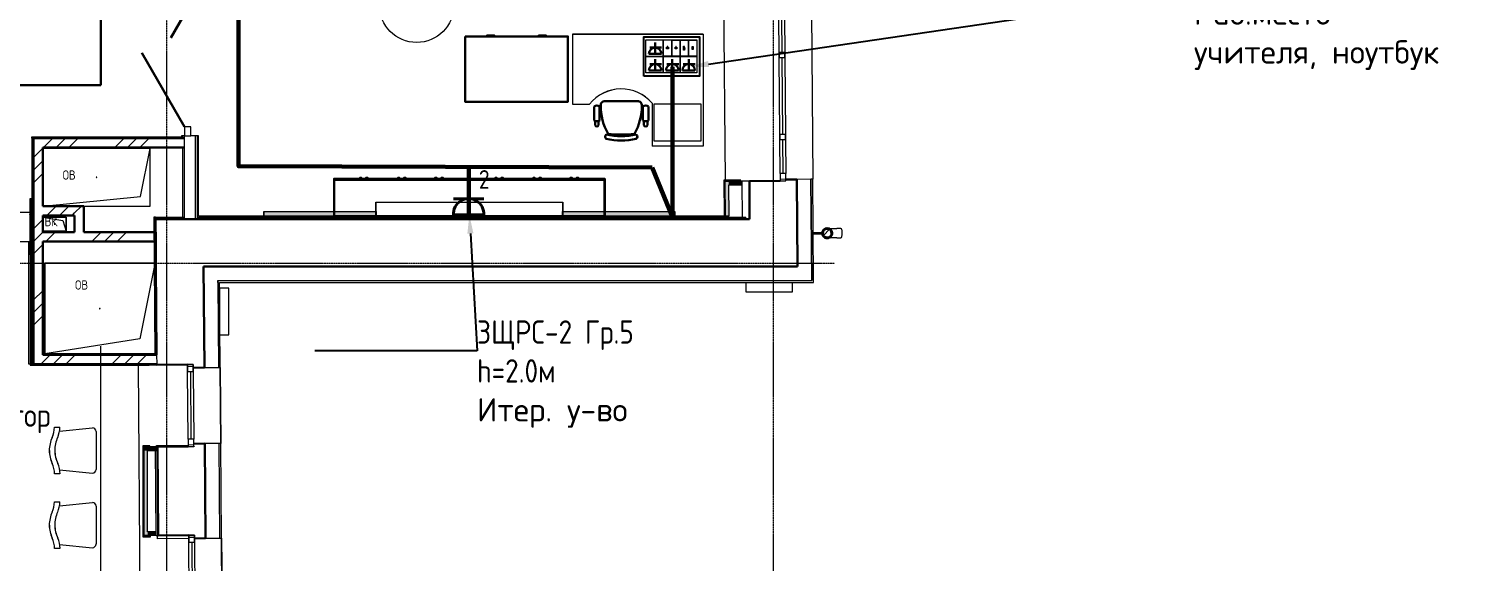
# Model space of a CAD drawing. Header units: millimetres. Extents: x -32 to 417638015, y -35 to 175284279.
# Drawn here: x 1084208 to 1099548, y 56856 to 62578 of the extents above; entities that cross this region are included whole.
import ezdxf
from ezdxf import colors
from ezdxf.entities.mleader import LeaderData, LeaderLine
from ezdxf.math import Vec2, Vec3

# ---------------------------------------------------------------- set-up
doc = ezdxf.new("R2010")
doc.units = ezdxf.units.MM
doc.linetypes.add('ADSK_Линия сетки', pattern=[25, 20, -2.5, 0, -2.5])
for name, color, linetype, lineweight in [('_ Окна', 7, 'Continuous', 9), ('_ЭМ_В полу', 26, 'Кабель в трубе', 60), ('_ЭМ_гофра', 5, 'Continuous', 60), ('_ЭМ_ТХобщее_слой', 7, 'Continuous', 30), ('Аннотация', 7, 'Continuous', 18), ('Двери', 7, 'Continuous', 9), ('Обобщенные модели', 7, 'Continuous', 18), ('Окна', 7, 'Continuous', 9), ('Оси', 253, 'Continuous', 9), ('Перекрытие', 7, 'Continuous', 18), ('Сантехника', 7, 'Continuous', 18), ('Стены внутренние', 7, 'Continuous', 18), ('Стены наружные', 7, 'Continuous', 18), ('Стены несущие', 7, 'Continuous', 30), ('Стены отделка', 7, 'Continuous', 30), ('Стены перегородки', 7, 'Continuous', 30), ('Стены штриховка', 7, 'Continuous', 9), ('ТХ', 5, 'Continuous', 0), ('ШТРИХОВКА', 252, 'Continuous', 15), ('Электро', 250, 'Continuous', 25), ('ЭМ', 5, 'Continuous', 40), ('ЭМ_Лоток 1_2', 162, 'Continuous', 30), ('ЭОМ_Кабель Быт. розеток', 5, 'Continuous', 30), ('ЭОМ_Кабель для СУП', 150, 'Continuous', 9)]:
    doc.layers.add(name, color=color, linetype=linetype, lineweight=lineweight)
for name, color, linetype in [('_ЭМ_Надписи', 7, 'Continuous'), ('PDF _СС_розетки', 7, 'Continuous'), ('ВНУТРЯНКА', 1, 'Continuous'), ('ЭОМ_Лотки рабочие', 5, 'Continuous')]:
    doc.layers.add(name, color=color, linetype=linetype)
doc.layers.add('PDF _ЭОМ _розетки', color=7, linetype='Continuous', true_color=0xeb0000)
doc.layers.add('Линии', color=7, linetype='Continuous', lineweight=9, true_color=0x00a600)
doc.styles.add('ELine', font='txt.shx')
doc.styles.add('GOST Common_4', font='GOST_Common.ttf', dxfattribs={"width": 0.9, "height": 200})
doc.styles.add('ЭОМ', font='isocpeur.ttf', dxfattribs={"width": 0.85, "height": 250})
doc.linetypes.add('Cable in the tray', pattern='A,5,[130,ltypeshp.shx,S=1,R=0,X=0,Y=0],1.5,[130,ltypeshp.shx,S=1.5,R=90,X=0,Y=-1],1,[130,ltypeshp.shx,S=1,R=0,X=0.5,Y=0],5', length=12.5)
doc.linetypes.add('TRAY', pattern='A,12.119257,["_",ELine,S=4.5,R=90,X=0,Y=-1.555839],0.750382,["_",ELine,S=4.5,R=0,X=0,Y=-0.805849],1.314849,["_",ELine,S=4.5,R=0,X=0,Y=-0.805849],2.250029,["_",ELine,S=4.5,R=90,X=0,Y=-1.555839],13.565483', length=30)
doc.linetypes.add('Кабель в трубе', pattern='A,8,[133,ltypeshp.shx,S=1,R=0,X=10,Y=1.3],-3,[130,ltypeshp.shx,S=1.5,R=-45,X=-1.5,Y=0],8', length=19)
pattern_1 = [(45, (507.34, 158.9), (-381.661, 381.661), []), (45, (642.3, 158.9), (0, 763.322), []), (45, (372.4, 158.9), (0, 763.322), [])]

# ---------------------------------------------------------------- blocks, each defined once
blk = doc.blocks.new('ТХ 3 этаж')
at = {"lineweight": 0}
h = blk.add_hatch(color=8, dxfattribs=at)
h.dxf.hatch_style = 1
h.paths.add_polyline_path([(57409, 8842), (57409, 8892), (58609, 8892), (58609, 8842)])
h = blk.add_hatch(color=8, dxfattribs=at)
h.dxf.hatch_style = 1
h.paths.add_polyline_path([(60609, 8842), (60609, 8892), (61809, 8892), (61809, 8842)])
at = {"color": 8, "linetype": 'Continuous', "lineweight": 5}
for p, q in [((60716, 10792), (62116, 10792)), ((60716, 10792), (60716, 10042)), ((62116, 10792), (60716, 10792)), ((60716, 10792), (60716, 10042)), ((62116, 10792), (62116, 9592)), ((60716, 10042), (60897, 10042)), ((61568, 10053), (61568, 9592)), ((62116, 9592), (61568, 9592))]:
    blk.add_line(p, q, dxfattribs=at)
at = {"color": 8, "linetype": 'Continuous'}
for p, q in [((60946, 9866), (60946, 10017)), ((61006, 9866), (61006, 10017)), ((61413, 10073), (61062, 10073)), ((61469, 9866), (61469, 10017)), ((61529, 9866), (61529, 10017)), ((60958, 9815), (60958, 9860)), ((60995, 9815), (60995, 9860)), ((61480, 9815), (61480, 9860)), ((61517, 9815), (61517, 9860)), ((59609, 9230), (58159, 9230)), ((61059, 9230), (59609, 9230))]:
    blk.add_line(p, q, dxfattribs=at)
for points in [[(59566, 10767), (60666, 10767), (60666, 10067), (59566, 10067)], [(59609, 8842), (59609, 9242), (58159, 9242), (58159, 8842)], [(58436, 9242), (58454, 9242), (58454, 9252), (58436, 9252)], [(58504, 9242), (58521, 9242), (58521, 9252), (58504, 9252)], [(58843, 9242), (58861, 9242), (58861, 9252), (58843, 9252)], [(58911, 9242), (58928, 9242), (58928, 9252), (58911, 9252)], [(59240, 9242), (59258, 9242), (59258, 9252), (59240, 9252)], [(59308, 9242), (59325, 9242), (59325, 9252), (59308, 9252)], [(61059, 8842), (61059, 9242), (59609, 9242), (59609, 8842)], [(59886, 9242), (59904, 9242), (59904, 9252), (59886, 9252)], [(59954, 9242), (59971, 9242), (59971, 9252), (59954, 9252)], [(60293, 9242), (60311, 9242), (60311, 9252), (60293, 9252)], [(60361, 9242), (60378, 9242), (60378, 9252), (60361, 9252)], [(60690, 9242), (60708, 9242), (60708, 9252), (60690, 9252)], [(60758, 9242), (60775, 9242), (60775, 9252), (60758, 9252)]]:
    blk.add_lwpolyline(points, close=True, dxfattribs=at)
for points in [[(59879, 10767), (59879, 10776), (59797, 10776), (59797, 10767)], [(60352, 10767), (60352, 10776), (60434, 10776), (60434, 10767)]]:
    blk.add_lwpolyline(points, dxfattribs=at)
at = {"color": 8, "linetype": 'Continuous', "lineweight": 5}
for points in [[(62089, 9643), (61589, 9643), (61589, 10043), (62089, 10043)], [(58609, 8992), (60609, 8992), (60609, 8842), (58609, 8842)]]:
    blk.add_lwpolyline(points, close=True, dxfattribs=at)
at = {"color": 8, "lineweight": 0}
for points in [[(57409, 8842), (57409, 8892), (58609, 8892), (58609, 8842), (57409, 8842)], [(60609, 8842), (60609, 8892), (61809, 8892), (61809, 8842), (60609, 8842)]]:
    blk.add_lwpolyline(points, dxfattribs=at)
at = {"color": 8, "linetype": 'Continuous', "lineweight": 5}
blk.add_arc((61237, 9767), 437, 40.7633, 141.1101, dxfattribs=at)
at = {"color": 8, "linetype": 'Continuous'}
for centre, radius, start, end in [((60976, 9967), 58.4, 58.951, 121.0488), ((61062, 10028), 45.4, 89.2519, 182.1866), ((61641, 10025), 624, 179.878, 209.1059), ((60834, 10025), 624, 330.9068, 0.1215), ((61413, 10028), 45.4, 357.8135, 90.7479), ((61499, 9967), 58.4, 58.951, 121.0488), ((60976, 9916), 58.4, 238.951, 301.0488), ((61499, 9916), 58.4, 238.951, 301.0488), ((60976, 9823), 20.2, 204.8955, 335.3354), ((61092, 9692), 28.1, 124.2901, 235.7096), ((61237, 10446), 748, 257.602, 282.3978), ((61237, 10399), 748, 257.602, 282.3978), ((61237, 11477), 1762, 265.3938, 274.6546), ((61381, 9692), 28.1, 304.2915, 55.7083), ((61499, 9823), 20.2, 204.8955, 335.3354)]:
    blk.add_arc(centre, radius, start, end, dxfattribs=at)
at = {"layer": 'ТХ', "color": 8}
for p, q in [((55660, 413), (55660, 7448)), ((55166, 6578), (55223, 6578)), ((55219, 6536), (55571, 6571)), ((55610, 6532), (55610, 6126)), ((55224, 6079), (55166, 6079)), ((55219, 6122), (55571, 6086)), ((55166, 5778), (55223, 5778)), ((55219, 5736), (55571, 5771)), ((55610, 5732), (55610, 5326)), ((55224, 5279), (55166, 5279)), ((55219, 5322), (55571, 5286))]:
    blk.add_line(p, q, dxfattribs=at)
for centre, radius, start, end in [((55431, 6329), 322, 154.3613, 179.9543), ((54862, 6587), 303, 336.7531, 358.2859), ((55489, 6329), 322, 154.3613, 179.9543), ((54908, 6590), 316, 337.3039, 357.9603), ((55571, 6532), 39.6, 0, 90), ((55432, 6329), 323, 180.0451, 205.5919), ((55507, 6335), 340, 180.9893, 205.2718), ((54866, 6066), 301, 2.3795, 24.1384), ((54909, 6068), 316, 2.0397, 22.6961), ((55571, 6126), 39.6, 270, 0), ((54862, 5787), 303, 336.7531, 358.2859), ((54908, 5790), 316, 337.3039, 357.9603), ((55571, 5732), 39.6, 0, 90), ((55431, 5529), 322, 154.3613, 179.9543), ((55432, 5529), 323, 180.0451, 205.5919), ((55489, 5529), 322, 154.3613, 179.9543), ((55507, 5535), 340, 180.9893, 205.2718), ((54866, 5266), 301, 2.3795, 24.1384), ((54909, 5268), 316, 2.0397, 22.6961), ((55571, 5326), 39.6, 270, 0)]:
    blk.add_arc(centre, radius, start, end, dxfattribs=at)
blk = doc.blocks.new('План 3 этажа')
at = {"layer": 'Обобщенные модели', "lineweight": 9}
h = blk.add_hatch(dxfattribs=at)
h.set_pattern_fill('FP_9', color=8, angle=-89.5366181, style=0, pattern_type=2)
h.set_pattern_definition([(45.00038, (507.34, 158.9), (-106.06672, 106.0653), [])])
h.paths.add_polyline_path([(56422.405, 8727.549), (56444.656, 8727.729), (56464.626, 8737.545), (56478.358, 8755.054), (56483.134, 8776.788), (56478.008, 8798.441), (56463.993, 8815.726), (56443.867, 8825.218), (56421.616, 8825.038), (56401.646, 8815.222), (56387.45, 8795.604), (56383.73, 8773.479), (56388.265, 8754.326), (56402.279, 8737.041), (56422.023, 8727.729)])
at = {"layer": 'Стены внутренние', "lineweight": 9}
h = blk.add_hatch(dxfattribs=at)
h.set_pattern_fill('FP_1', color=8, style=0, pattern_type=2)
h.set_pattern_definition(pattern_1)
h.paths.add_polyline_path([(48671.935, 9693.331), (49546.439, 9693.331), (49546.439, 9793.331), (47929.843, 9793.331), (47929.843, 9693.331), (48590.489, 9693.331)])
h = blk.add_hatch(dxfattribs=at)
h.set_pattern_fill('FP_1', color=8, style=0, pattern_type=2)
h.set_pattern_definition(pattern_1)
h.paths.add_polyline_path([(48029.843, 7473.402), (48029.843, 9693.331), (47929.843, 9693.331), (47929.843, 7473.402)])
at = {"layer": 'Стены внутренние'}
for points in [[(55341.59, 8963.169), (55381.588, 8963.492), (55378.597, 9333.407), (55338.6, 9332.888), (55338.606, 9332.071)], [(55378.92, 9293.407), (55518.925, 9293.407), (55518.607, 9333.407), (55378.601, 9332.888)], [(49151.379, 6445.059), (49236.527, 6445.059), (49236.229, 6484.412), (49236.229, 6485.059), (49111.379, 6485.059), (49111.379, 6445.059), (49117.862, 6445.059)], [(49111.379, 5534.943), (49151.379, 5534.943), (49151.379, 6445.059), (49111.379, 6445.059), (49111.379, 5679.906)], [(49185.453, 5534.943), (49244.656, 5534.943), (49244.656, 5536.449), (49243.422, 5536.591), (49243.131, 5574.943), (49151.379, 5574.943), (49151.379, 5534.943)]]:
    blk.add_hatch(color=8, dxfattribs=at).paths.add_polyline_path(points)
at = {"layer": 'Стены внутренние', "lineweight": 9}
h = blk.add_hatch(dxfattribs=at)
h.set_pattern_fill('FP_1', color=8, style=0, pattern_type=2)
h.set_pattern_definition(pattern_1)
h.paths.add_polyline_path([(48045.782, 8965.959), (48369.843, 8965.959), (48369.843, 9065.959), (48029.843, 9065.959), (48029.843, 8965.959)])
h = blk.add_hatch(dxfattribs=at)
h.set_pattern_fill('FP_1', color=8, style=0, pattern_type=2)
h.set_pattern_definition(pattern_1)
h.paths.add_polyline_path([(48369.843, 8785.959), (48469.843, 8785.959), (48469.843, 9065.959), (48369.843, 9065.959), (48369.843, 8798.964)])
h = blk.add_hatch(dxfattribs=at)
h.set_pattern_fill('FP_1', color=8, style=0, pattern_type=2)
h.set_pattern_definition(pattern_1)
h.paths.add_polyline_path([(48029.843, 8685.959), (49238.762, 8685.959), (49237.681, 8785.959), (48029.843, 8785.959)])
h = blk.add_hatch(dxfattribs=at)
h.set_pattern_fill('FP_5', color=8, style=0, pattern_type=2)
h.set_pattern_definition([(0, (507.34, 158.9), (406.4, 101.6), [33.528, -271.272, 33.528, -271.272, -1625.6]), (0, (507.34, 158.9), (406.4, 101.6), [-609.6, 33.528, -576.072, 33.528, -271.272, -711.2]), (0, (507.34, 158.9), (406.4, 101.6), [-1524, 33.528, -169.672, 33.528, -474.472]), (120, (659.74, 209.7), (-291.18818, 301.15272), [33.528, -271.272, 33.528, -271.272, -1625.6]), (120, (659.74, 209.7), (-291.18818, 301.15272), [-609.6, 33.528, -576.072, 33.528, -271.272, -711.2]), (120, (659.74, 209.7), (-291.18818, 301.15272), [-1524, 33.528, -169.672, 33.528, -474.472]), (240, (710.54, 412.9), (-115.21182, -402.75272), [33.528, -271.272, 33.528, -271.272, -1625.6]), (240, (710.54, 412.9), (-115.21182, -402.75272), [-609.6, 33.528, -576.072, 33.528, -271.272, -711.2]), (240, (710.54, 412.9), (-115.21182, -402.75272), [-1524, 33.528, -169.672, 33.528, -474.472])])
h.paths.add_polyline_path([(47896.843, 7361.402), (47911.843, 7361.402), (47911.843, 8543.3), (47896.843, 8543.3), (47896.843, 7365.915)])
h = blk.add_hatch(dxfattribs=at)
h.set_pattern_fill('FP_1', color=8, style=0, pattern_type=2)
h.set_pattern_definition(pattern_1)
h.paths.add_polyline_path([(49229.482, 7373.402), (49249.482, 7373.402), (49247.713, 7473.402), (47929.843, 7473.402), (47929.843, 7373.402), (49049.54, 7373.402)])
at = {"layer": '_ Окна', "color": 8}
for p, q in [((55944.512, 11077.228), (55947.424, 10717.24)), ((55947.909, 10657.242), (55954.541, 9837.269)), ((55955.026, 9777.271), (55957.937, 9417.283)), ((55928.423, 9357.042), (55988.422, 9357.527)), ((49579.677, 7349.044), (49639.675, 7349.499)), ((49610.131, 7289.273), (49615.595, 6569.294)), ((49586.052, 6509.068), (49646.05, 6509.523)), ((49593.565, 5519.096), (49653.563, 5519.552)), ((49624.02, 5459.326), (49629.484, 4739.346))]:
    blk.add_line(p, q, dxfattribs=at)
at = {"layer": '_ Окна', "color": 8, "lineweight": 18}
for p, q in [((55917.425, 10716.997), (55977.423, 10717.483)), ((55917.91, 10656.999), (55917.425, 10716.997)), ((55977.908, 10657.485), (55917.91, 10656.999)), ((55977.423, 10717.483), (55977.908, 10657.485)), ((55924.541, 9837.026), (55984.54, 9837.511)), ((55925.027, 9777.028), (55924.541, 9837.026)), ((55984.54, 9837.511), (55985.025, 9777.513)), ((55985.025, 9777.513), (55925.027, 9777.028)), ((55987.936, 9417.525), (55927.938, 9417.04)), ((55927.938, 9417.04), (55928.585, 9337.043)), ((55988.583, 9337.528), (55987.936, 9417.525)), ((55928.585, 9337.043), (55988.583, 9337.528)), ((49579.525, 7369.043), (49639.523, 7369.498)), ((49580.132, 7289.045), (49579.525, 7369.043)), ((49639.523, 7369.498), (49640.13, 7289.501)), ((49640.13, 7289.501), (49580.132, 7289.045)), ((49645.595, 6569.521), (49585.596, 6569.066)), ((49585.596, 6569.066), (49586.203, 6489.068)), ((49586.203, 6489.068), (49646.202, 6489.524)), ((49646.202, 6489.524), (49645.595, 6569.521)), ((49593.413, 5539.096), (49653.412, 5539.551)), ((49594.021, 5459.098), (49593.413, 5539.096)), ((49653.412, 5539.551), (49654.019, 5459.553)), ((49654.019, 5459.553), (49594.021, 5459.098))]:
    blk.add_line(p, q, dxfattribs=at)
at = {"layer": 'Двери', "color": 8, "lineweight": 30}
for p, q in [((49546.439, 11125.838), (49398.939, 10870.361)), ((49546.439, 9915.838), (49088.939, 10708.252))]:
    blk.add_line(p, q, dxfattribs=at)
at = {"layer": 'Двери', "color": 8}
for p, q in [((49616.439, 9915.838), (49546.439, 9915.838)), ((49546.439, 9915.838), (49546.439, 9820.838)), ((49546.439, 9820.838), (49616.439, 9820.838)), ((49616.439, 9820.838), (49616.439, 9915.838))]:
    blk.add_line(p, q, dxfattribs=at)
at = {"layer": 'Линии', "color": 8}
blk.add_circle((52033.981, 11221.14), 400, dxfattribs=at)
at = {"layer": 'Обобщенные модели', "color": 8}
for p, q in [((49179.843, 9685.959), (48029.843, 9685.959)), ((49179.843, 9685.959), (48029.843, 9685.959)), ((49076.509, 9169.292), (49179.843, 9685.959)), ((49179.843, 9065.959), (49179.843, 9685.959)), ((49179.843, 9065.959), (49179.843, 9685.959)), ((48029.843, 9065.959), (49076.509, 9169.292)), ((48469.843, 9065.959), (49179.843, 9065.959)), ((48469.843, 9065.959), (49179.843, 9065.959)), ((48029.843, 8948.331), (48279.843, 8948.331)), ((48029.843, 8948.331), (48242.343, 8910.831)), ((48279.843, 8948.331), (48029.843, 8948.331)), ((48242.343, 8910.831), (48279.843, 8798.331)), ((48279.843, 8948.331), (48279.843, 8798.331)), ((48279.843, 8798.331), (48279.843, 8948.331)), ((48279.843, 8798.331), (48029.843, 8798.331)), ((48029.843, 8798.331), (48279.843, 8798.331)), ((56382.238, 8780.972), (56283.1, 8780.17)), ((56283.181, 8770.171), (56382.319, 8770.972)), ((56578.878, 8827.564), (56536.376, 8827.22)), ((56537.184, 8727.224), (56579.687, 8727.567)), ((48049.791, 7483.902), (48049.791, 8453.902)), ((48049.791, 8453.902), (49221.281, 8453.902)), ((49221.281, 8453.902), (48049.791, 8453.902)), ((48049.791, 8453.902), (48049.791, 7483.902)), ((49221.592, 8412.906), (49068.125, 7645.568)), ((49068.125, 7645.568), (48049.791, 7483.902)), ((49228.787, 7483.902), (48049.791, 7483.902)), ((48049.791, 7483.902), (49228.787, 7483.902))]:
    blk.add_line(p, q, dxfattribs=at)
at = {"layer": 'Обобщенные модели', "color": 8, "flags": 128}
for points in [[(56445.748, 8826.487), (56447.018, 8826.498), (56449.682, 8826.519), (56452.558, 8826.542), (56455.643, 8826.567), (56458.93, 8826.594), (56462.416, 8826.622), (56466.095, 8826.652), (56469.96, 8826.683), (56474.005, 8826.716), (56478.224, 8826.75), (56482.611, 8826.785), (56487.157, 8826.822), (56491.857, 8826.86), (56496.702, 8826.899), (56501.684, 8826.94), (56506.796, 8826.981), (56512.03, 8827.023), (56517.377, 8827.067), (56522.828, 8827.111), (56528.375, 8827.156), (56534.009, 8827.201), (56536.376, 8827.22)], [(56537.184, 8727.224), (56531.517, 8727.178), (56525.933, 8727.133), (56520.44, 8727.088), (56515.049, 8727.044), (56509.767, 8727.002), (56504.604, 8726.96), (56499.566, 8726.919), (56494.663, 8726.88), (56489.902, 8726.841), (56485.291, 8726.804), (56480.837, 8726.768), (56476.548, 8726.733), (56472.429, 8726.7), (56468.489, 8726.668), (56464.732, 8726.638), (56461.165, 8726.609), (56457.794, 8726.581), (56454.625, 8726.556), (56451.661, 8726.532), (56448.909, 8726.51), (56446.557, 8726.491)]]:
    blk.add_lwpolyline(points, dxfattribs=at)
at = {"layer": 'Обобщенные модели', "color": 8}
for centre, radius, start, end in [((48604.843, 9375.959), 2.5, 90, 270), ((48604.843, 9375.959), 2.5, 90, 195), ((48604.843, 9375.959), 2.5, 270, 90), ((48604.843, 9375.959), 2.5, 330, 90), ((48604.843, 9375.959), 2.5, 285, 300), ((48154.843, 8873.331), 2.5, 90, 270), ((48154.843, 8873.331), 2.5, 105, 180), ((48154.843, 8873.331), 2.5, 210, 270), ((48154.843, 8873.331), 2.5, 270, 90), ((48154.843, 8873.331), 2.5, 330, 75), ((56433.136, 8776.384), 52, 0.4633819, 180.4633819), ((56433.136, 8776.384), 52, 180.4633819, 0.4633819), ((48639.791, 7968.902), 2.5, 0, 180), ((48639.791, 7968.902), 2.5, 120, 180), ((48639.791, 7968.902), 2.5, 180, 0), ((48639.791, 7968.902), 2.5, 240, 345), ((48639.791, 7968.902), 2.5, 15, 90)]:
    blk.add_arc(centre, radius, start, end, dxfattribs=at)
at = {"layer": 'Обобщенные модели', "color": 8, "lineweight": 40}
for start, end in [(0.4633819, 180.4633819), (180.4633819, 0.4633819)]:
    blk.add_arc((56433.136, 8776.384), 50, start, end, dxfattribs=at)
at = {"layer": 'Обобщенные модели', "color": 8}
for start_param, end_param in [(4.71238898, 6.283185307), (3.141592654, 4.71238898)]:
    blk.add_ellipse((56579.283, 8777.566), major_axis=(-0.404, 49.998), ratio=0.309016994, start_param=start_param, end_param=end_param, dxfattribs=at)
at = {"layer": 'Окна', "color": 8}
for p, q in [((55917.425, 10716.997), (55914.513, 11076.986)), ((55974.511, 11077.471), (55977.423, 10717.483)), ((55917.425, 10716.997), (55917.91, 10656.999)), ((55924.541, 9837.026), (55917.91, 10656.999)), ((55977.908, 10657.485), (55977.423, 10717.483)), ((55977.908, 10657.485), (55984.54, 9837.511)), ((55924.541, 9837.026), (55925.027, 9777.028)), ((55985.025, 9777.513), (55984.54, 9837.511)), ((55927.938, 9417.04), (55925.027, 9777.028)), ((55985.025, 9777.513), (55987.936, 9417.525)), ((55927.938, 9417.04), (55928.585, 9337.043)), ((55988.583, 9337.528), (55987.936, 9417.525)), ((55928.585, 9337.043), (55988.583, 9337.528)), ((49639.523, 7369.498), (49579.525, 7369.043)), ((49579.525, 7369.043), (49580.132, 7289.045)), ((49640.13, 7289.501), (49639.523, 7369.498)), ((49585.596, 6569.066), (49580.132, 7289.045)), ((49640.13, 7289.501), (49645.595, 6569.521)), ((49585.596, 6569.066), (49586.203, 6489.068)), ((49586.203, 6489.068), (49646.202, 6489.524)), ((49646.202, 6489.524), (49645.595, 6569.521)), ((49653.412, 5539.551), (49593.413, 5539.096)), ((49593.413, 5539.096), (49594.021, 5459.098)), ((49654.019, 5459.553), (49653.412, 5539.551)), ((49599.485, 4739.119), (49594.021, 5459.098)), ((49654.019, 5459.553), (49659.483, 4739.574))]:
    blk.add_line(p, q, dxfattribs=at)
at = {"layer": 'Оси', "color": 8, "linetype": 'ADSK_Линия сетки'}
for p, q in [((49356.908, -3523.688), (49356.908, 43515.246)), ((55856.908, -3523.688), (55856.908, 43515.246)), ((-10051.774, 8453.902), (56512.196, 8453.902))]:
    blk.add_line(p, q, dxfattribs=at)
at = {"layer": 'Перекрытие', "color": 8}
for p, q in [((55308.849, 13011.369), (55338.498, 9345.407)), ((55506.594, 9334.247), (55928.579, 9337.66)), ((55357.384, 8948.331), (55357.384, 8963.297)), ((47879.843, 7373.402), (47879.843, 8688.317)), ((47894.843, 7373.402), (47879.843, 7373.402)), ((49049.568, 7361.402), (49101.427, 528.46)), ((49246.114, 6498.95), (49586.109, 6501.53)), ((49246.297, 6484.489), (49246.114, 6498.95)), ((49258.683, 5501.251), (49258.238, 5536.552)), ((49593.681, 5503.794), (49258.683, 5501.251))]:
    blk.add_line(p, q, dxfattribs=at)
at = {"layer": 'Сантехника', "color": 8}
for p, q in [((47886.843, 8998.3), (47618.843, 8998.3)), ((47889.843, 8977.806), (47889.843, 8979.665)), ((47618.843, 8688.3), (47886.843, 8688.3)), ((47889.208, 8706.3), (47887.349, 8706.3))]:
    blk.add_line(p, q, dxfattribs=at)
at = {"layer": 'Сантехника', "color": 8, "flags": 128}
for points in [[(47891.237, 8997.835), (47890.412, 8997.994), (47889.582, 8998.12), (47888.747, 8998.213), (47887.909, 8998.272), (47887.069, 8998.298), (47886.843, 8998.3)], [(47886.843, 8688.3), (47887.682, 8688.316), (47888.521, 8688.367), (47889.357, 8688.451), (47890.188, 8688.568), (47891.015, 8688.718)]]:
    blk.add_lwpolyline(points, dxfattribs=at)
at = {"layer": 'Сантехника', "color": 8}
for centre, start, end in [((47886.843, 8977.3), 78.5714286, 90), ((47886.843, 8709.3), 270, 277.6171567)]:
    blk.add_arc(centre, 21, start, end, dxfattribs=at)
at = {"layer": 'Стены наружные', "color": 8}
for p, q in [((56263.976, 11144.814), (56278.452, 9354.873)), ((55506.599, 9333.63), (55518.599, 9333.727)), ((49929.78, 7336.7), (49935.966, 6521.724)), ((49929.788, 7335.7), (49930.787, 7335.708)), ((49935.965, 6521.724), (49929.788, 7335.7)), ((49930.787, 7335.708), (49936.973, 6520.731)), ((49936.973, 6520.731), (49935.973, 6520.724)), ((49943.669, 5506.753), (49949.854, 4691.776)), ((49943.676, 5505.753), (49944.676, 5505.761)), ((49949.854, 4691.776), (49943.676, 5505.753)), ((49944.676, 5505.761), (49950.861, 4690.784))]:
    blk.add_line(p, q, dxfattribs=at)
at = {"layer": 'Стены несущие', "color": 8}
for p, q in [((47929.843, 9793.331), (47929.843, 7373.402)), ((49546.439, 9793.331), (47929.843, 9793.331)), ((48029.843, 9065.959), (48029.843, 9693.331)), ((48029.843, 9693.331), (49546.439, 9693.331)), ((55928.585, 9337.043), (55598.596, 9334.374)), ((55598.596, 9334.374), (55601.88, 8928.331)), ((56108.458, 9353.498), (55988.462, 9352.527)), ((56108.458, 9353.498), (56116.021, 8418.331)), ((48469.843, 9065.959), (48029.843, 9065.959)), ((48469.843, 8785.959), (48469.843, 9065.959)), ((48029.843, 8785.959), (48029.843, 8965.959)), ((48029.843, 8965.959), (48369.843, 8965.959)), ((48369.843, 8965.959), (48369.843, 8785.959)), ((49237.681, 8928.331), (49248.723, 7473.402)), ((55601.88, 8928.331), (49237.681, 8928.331)), ((48369.843, 8785.959), (48029.843, 8785.959)), ((49238.762, 8785.959), (48469.843, 8785.959)), ((49238.762, 8685.959), (49238.762, 8785.959)), ((48029.843, 8685.959), (49238.762, 8685.959)), ((48029.843, 7473.402), (48029.843, 8685.959)), ((49751.566, 8418.331), (56116.021, 8418.331)), ((49751.566, 8418.331), (49759.785, 7335.41)), ((47929.843, 7373.402), (49249.482, 7373.402)), ((49248.723, 7473.402), (48029.843, 7473.402)), ((49249.534, 7366.538), (49249.482, 7373.402)), ((49249.534, 7366.538), (49579.525, 7369.043)), ((49639.789, 7334.499), (49759.785, 7335.41)), ((49586.203, 6489.068), (49256.213, 6486.564)), ((49263.423, 5536.591), (49256.213, 6486.564)), ((49765.971, 6520.434), (49645.974, 6519.523)), ((49646.202, 6489.524), (49646.217, 6487.524)), ((49765.971, 6520.434), (49773.674, 5505.463)), ((49263.423, 5536.591), (49593.413, 5539.096)), ((49653.677, 5504.552), (49773.674, 5505.463))]:
    blk.add_line(p, q, dxfattribs=at)
at = {"layer": 'Стены отделка', "color": 8, "lineweight": 9}
for p, q in [((49546.439, 9820.838), (49514.439, 9820.838)), ((49514.439, 9820.838), (49514.439, 9805.331)), ((49698.439, 9820.838), (49666.439, 9820.838)), ((49698.439, 8960.331), (49698.439, 9820.838)), ((49514.439, 9805.331), (47907.843, 9805.331)), ((47907.843, 9805.331), (47907.843, 9793.331)), ((47907.843, 9793.331), (47912.843, 9793.331)), ((47912.843, 9793.331), (47912.843, 9143.3)), ((47924.843, 9793.331), (47929.843, 9793.331)), ((47924.843, 9143.3), (47924.843, 9793.331)), ((49526.439, 9693.331), (49526.439, 8948.331)), ((55326.514, 9343.407), (55329.612, 8960.331)), ((55506.504, 9345.407), (55328.498, 9345.407)), ((55341.71, 8948.331), (55338.595, 9333.407)), ((55338.595, 9333.407), (55519.087, 9333.407)), ((55381.588, 8963.492), (55378.92, 9293.407)), ((55378.92, 9293.407), (55519.087, 9293.407)), ((55506.599, 9333.63), (55506.504, 9345.407)), ((55598.596, 9334.374), (55518.599, 9333.727)), ((55518.601, 9333.407), (55521.879, 8928.119)), ((55519.087, 9293.407), (55519.087, 9333.407)), ((56258.453, 9354.711), (56108.458, 9353.498)), ((56278.452, 9354.873), (56258.453, 9354.711)), ((56258.453, 9354.711), (56258.461, 9353.711)), ((56287.24, 8268.331), (56278.452, 9354.873)), ((47912.843, 9143.3), (47890.843, 9143.3)), ((47890.843, 9143.3), (47890.843, 8543.3)), ((47918.843, 8543.3), (47918.843, 9143.3)), ((47918.843, 9143.3), (47924.843, 9143.3)), ((49237.528, 8948.502), (49217.528, 8948.35)), ((49217.528, 8948.35), (49228.723, 7473.402)), ((49217.68, 8948.331), (49217.68, 8928.331)), ((49217.68, 8948.331), (49546.439, 8948.331)), ((49217.68, 8928.331), (49237.681, 8928.331)), ((49237.681, 8928.331), (49237.528, 8948.502)), ((49686.439, 8928.331), (49686.439, 8948.331)), ((49686.439, 8948.331), (55561.879, 8948.331)), ((49686.439, 8928.331), (55561.879, 8928.331)), ((55329.612, 8960.331), (49698.439, 8960.331)), ((55341.59, 8963.169), (55381.588, 8963.492)), ((55521.879, 8928.119), (55601.876, 8928.766)), ((55561.879, 8928.331), (55561.879, 8948.331)), ((47890.843, 8543.3), (47894.843, 8543.3)), ((47894.843, 8543.3), (47894.843, 7361.402)), ((47911.843, 8543.3), (47918.843, 8543.3)), ((47911.843, 7373.402), (47911.843, 8543.3)), ((49902.709, 8268.331), (49902.709, 8248.331)), ((49902.709, 8268.331), (56267.239, 8268.331)), ((49902.861, 8248.331), (49902.709, 8268.331)), ((49922.861, 8248.331), (56287.24, 8248.331)), ((49929.78, 7336.7), (49922.861, 8248.331)), ((50023.33, 8186.544), (49923.33, 8186.544)), ((49923.33, 8186.544), (49923.33, 7686.544)), ((50023.33, 7686.544), (50023.33, 8186.544)), ((55559.565, 8248.331), (55559.565, 8148.331)), ((55559.565, 8148.331), (56059.565, 8148.331)), ((56059.565, 8148.331), (56059.565, 8248.331)), ((56267.239, 8268.331), (56267.239, 8268.331)), ((56287.24, 8248.331), (56287.24, 8268.331)), ((49923.33, 7686.544), (50023.33, 7686.544)), ((47929.843, 7373.402), (47911.843, 7373.402)), ((49169.537, 7365.931), (49249.534, 7366.538)), ((49169.571, 7361.402), (49169.537, 7365.931)), ((49229.482, 7373.402), (49229.535, 7366.387)), ((47894.843, 7361.402), (49169.571, 7361.402)), ((49759.785, 7335.41), (49929.78, 7336.7)), ((49099.379, 6495.059), (49099.379, 5524.943)), ((49176.131, 6497.059), (49101.379, 6497.059)), ((49111.379, 6485.059), (49111.379, 5534.943)), ((49111.379, 6485.059), (49244.656, 6485.059)), ((49151.379, 5574.943), (49151.379, 6445.059)), ((49151.379, 6445.059), (49244.656, 6445.059)), ((49176.215, 6485.957), (49176.131, 6497.059)), ((49256.213, 6486.564), (49176.215, 6485.957)), ((49243.423, 5536.439), (49236.214, 6486.412)), ((49244.656, 6445.059), (49244.656, 6485.059)), ((49935.966, 6521.724), (49765.971, 6520.434)), ((49765.971, 6520.434), (49765.971, 6520.434)), ((49943.669, 5506.753), (49935.966, 6521.724)), ((49101.379, 5522.943), (49183.524, 5522.943)), ((49244.656, 5534.943), (49111.379, 5534.943)), ((49244.656, 5574.943), (49151.379, 5574.943)), ((49183.524, 5522.943), (49183.433, 5534.943)), ((49243.423, 5536.439), (49263.423, 5536.591)), ((49244.656, 5534.943), (49244.656, 5574.943)), ((49773.674, 5505.463), (49943.669, 5506.753))]:
    blk.add_line(p, q, dxfattribs=at)
at = {"layer": 'Стены перегородки', "color": 8, "lineweight": 18}
for p, q in [((49546.439, 8928.331), (49546.439, 9820.838)), ((49666.439, 9820.838), (49616.439, 9820.838)), ((49666.439, 8928.331), (49666.439, 9820.838))]:
    blk.add_line(p, q, dxfattribs=at)
at = {"layer": 'Стены штриховка', "color": 8}
for p, q in [((49516.439, 9820.838), (49516.439, 9803.331)), ((49526.439, 9820.838), (49526.439, 9793.331)), ((49686.439, 8948.331), (49686.439, 9820.838)), ((49696.439, 8958.331), (49696.439, 9820.838)), ((49516.439, 9803.331), (47907.843, 9803.331)), ((47914.843, 9793.331), (47912.843, 9793.331)), ((47914.843, 9793.331), (47914.843, 9143.3)), ((55328.498, 9345.407), (55326.498, 9345.407)), ((55326.498, 9345.407), (55326.514, 9343.407)), ((55506.52, 9343.407), (55326.514, 9343.407)), ((55328.498, 9345.407), (55331.629, 8958.331)), ((55518.599, 9333.727), (55518.601, 9333.407)), ((56267.239, 8268.331), (56258.453, 9354.711)), ((56258.461, 9353.711), (56267.239, 8268.331)), ((47899.843, 9143.3), (47899.843, 8543.3)), ((47908.843, 9143.3), (47908.843, 8543.3)), ((47914.843, 9143.3), (47912.843, 9143.3)), ((55331.629, 8958.331), (49696.439, 8958.331)), ((47894.843, 8543.3), (47911.843, 8543.3)), ((47896.843, 8543.3), (47896.843, 7361.402)), ((49902.861, 8248.331), (49909.781, 7336.548)), ((47911.843, 7373.402), (47911.843, 7361.402)), ((47911.843, 7363.402), (49169.556, 7363.402)), ((49248.723, 7473.402), (49249.482, 7373.402)), ((49101.379, 6497.059), (49099.379, 6497.059)), ((49099.379, 6497.059), (49099.379, 6495.059)), ((49176.146, 6495.059), (49099.379, 6495.059)), ((49101.379, 6497.059), (49101.379, 5522.943)), ((49915.966, 6521.572), (49923.67, 5506.601)), ((49099.379, 5524.943), (49183.509, 5524.943)), ((49099.379, 5524.943), (49099.379, 5522.943)), ((49099.379, 5522.943), (49101.379, 5522.943))]:
    blk.add_line(p, q, dxfattribs=at)
at = {"layer": 'ЭОМ_Лотки рабочие'}
blk.add_blockref('ТХ 3 этаж', (-7010.895, 118.542), dxfattribs=at)
at = {"layer": 'Аннотация', "color": 8, "lineweight": 9, "char_height": 100, "width": 156.348, "attachment_point": 1, "line_spacing_factor": 1.022766, "style": 'GOST Common_4'}
for s, insert in [('\\pxt3.6,7.2,10.8,14.4,18,21.6,25.2,28.8,32.4,36,39.6,43.2,46.8,50.4,54,57.6,61.2,64.8,68.4,72,75.6,79.2,82.8,86.4,90,93.6,97.2,100.8,104.4,108,111.6,115.2;{ОВ}', (48241.565, 9449.995)), ('\\pxt3.6,7.2,10.8,14.4,18,21.6,25.2,28.8,32.4,36,39.6,43.2,46.8,50.4,54,57.6,61.2,64.8,68.4,72,75.6,79.2,82.8,86.4,90,93.6,97.2,100.8,104.4,108,111.6,115.2;{ВК}', (48048.293, 8951.118)), ('\\pxt3.6,7.2,10.8,14.4,18,21.6,25.2,28.8,32.4,36,39.6,43.2,46.8,50.4,54,57.6,61.2,64.8,68.4,72,75.6,79.2,82.8,86.4,90,93.6,97.2,100.8,104.4,108,111.6,115.2;{ОВ}', (48374.817, 8271.341))]:
    blk.add_mtext(s, dxfattribs=dict(at, insert=insert))
blk = doc.blocks.new('_ЭМ_ТХ2_3 этаж_нов')
at = {"lineweight": 0}
h = blk.add_hatch(color=8, dxfattribs=at)
h.dxf.hatch_style = 1
h.paths.add_polyline_path([(56392, 8806), (56392, 8856), (57592, 8856), (57592, 8806)])
h = blk.add_hatch(color=8, dxfattribs=at)
h.dxf.hatch_style = 1
h.paths.add_polyline_path([(59592, 8806), (59592, 8856), (60792, 8856), (60792, 8806)])
at = {"color": 8, "linetype": 'Continuous', "lineweight": 5}
for p, q in [((59698, 10756), (61098, 10756)), ((59698, 10756), (59698, 10006)), ((61098, 10756), (59698, 10756)), ((59698, 10756), (59698, 10006)), ((61098, 10756), (61098, 9556)), ((59698, 10006), (59879, 10006)), ((60550, 10017), (60550, 9556)), ((61098, 9556), (60550, 9556))]:
    blk.add_line(p, q, dxfattribs=at)
at = {"color": 8, "linetype": 'Continuous'}
for p, q in [((59928, 9831), (59928, 9982)), ((59988, 9831), (59988, 9982)), ((60395, 10038), (60045, 10038)), ((60451, 9831), (60451, 9982)), ((60511, 9831), (60511, 9982)), ((59940, 9779), (59940, 9825)), ((59977, 9779), (59977, 9825)), ((60462, 9779), (60462, 9825)), ((60499, 9779), (60499, 9825)), ((58592, 9194), (57142, 9194)), ((60042, 9194), (58592, 9194))]:
    blk.add_line(p, q, dxfattribs=at)
for points in [[(58861, 10731), (58861, 10740), (58779, 10740), (58779, 10731)], [(59335, 10731), (59335, 10740), (59416, 10740), (59416, 10731)]]:
    blk.add_lwpolyline(points, dxfattribs=at)
for points in [[(58548, 10731), (59648, 10731), (59648, 10031), (58548, 10031)], [(58592, 8806), (58592, 9206), (57142, 9206), (57142, 8806)], [(57419, 9206), (57436, 9206), (57436, 9217), (57419, 9217)], [(57486, 9206), (57504, 9206), (57504, 9217), (57486, 9217)], [(57826, 9206), (57843, 9206), (57843, 9217), (57826, 9217)], [(57893, 9206), (57911, 9206), (57911, 9217), (57893, 9217)], [(58223, 9206), (58240, 9206), (58240, 9217), (58223, 9217)], [(58290, 9206), (58308, 9206), (58308, 9217), (58290, 9217)], [(60042, 8806), (60042, 9206), (58592, 9206), (58592, 8806)], [(58869, 9206), (58886, 9206), (58886, 9217), (58869, 9217)], [(58936, 9206), (58954, 9206), (58954, 9217), (58936, 9217)], [(59276, 9206), (59293, 9206), (59293, 9217), (59276, 9217)], [(59343, 9206), (59361, 9206), (59361, 9217), (59343, 9217)], [(59673, 9206), (59690, 9206), (59690, 9217), (59673, 9217)], [(59740, 9206), (59758, 9206), (59758, 9217), (59740, 9217)]]:
    blk.add_lwpolyline(points, close=True, dxfattribs=at)
at = {"color": 8, "linetype": 'Continuous', "lineweight": 5}
for points in [[(61072, 9608), (60572, 9608), (60572, 10008), (61072, 10008)], [(57592, 8956), (59592, 8956), (59592, 8806), (57592, 8806)]]:
    blk.add_lwpolyline(points, close=True, dxfattribs=at)
at = {"color": 8, "lineweight": 0}
for points in [[(56392, 8806), (56392, 8856), (57592, 8856), (57592, 8806), (56392, 8806)], [(59592, 8806), (59592, 8856), (60792, 8856), (60792, 8806), (59592, 8806)]]:
    blk.add_lwpolyline(points, dxfattribs=at)
at = {"color": 8, "linetype": 'Continuous', "lineweight": 5}
blk.add_arc((60219, 9732), 437, 40.7633, 141.1101, dxfattribs=at)
at = {"color": 8, "linetype": 'Continuous'}
for centre, radius, start, end in [((59958, 9932), 58.4, 58.951, 121.0488), ((60044, 9993), 45.4, 89.2519, 182.1866), ((60623, 9990), 624, 179.878, 209.1059), ((59816, 9990), 624, 330.9068, 0.1215), ((60395, 9993), 45.4, 357.8135, 90.7479), ((60481, 9932), 58.4, 58.951, 121.0488), ((59958, 9881), 58.4, 238.951, 301.0488), ((60481, 9881), 58.4, 238.951, 301.0488), ((59958, 9788), 20.2, 204.8955, 335.3354), ((60074, 9657), 28.1, 124.2901, 235.7096), ((60219, 10410), 748, 257.602, 282.3978), ((60219, 11442), 1762, 265.3938, 274.6546), ((60364, 9657), 28.1, 304.2915, 55.7083), ((60481, 9788), 20.2, 204.8955, 335.3354), ((60219, 10364), 748, 257.602, 282.3978)]:
    blk.add_arc(centre, radius, start, end, dxfattribs=at)
at = {"layer": 'ТХ', "color": 8}
for p, q in [((54642, 378), (54642, 7413)), ((54148, 6543), (54206, 6543)), ((54202, 6501), (54553, 6536)), ((54592, 6497), (54592, 6090)), ((54206, 6044), (54148, 6044)), ((54202, 6086), (54553, 6051)), ((54148, 5743), (54206, 5743)), ((54202, 5701), (54553, 5736)), ((54592, 5697), (54592, 5290)), ((54206, 5244), (54148, 5244)), ((54202, 5286), (54553, 5251))]:
    blk.add_line(p, q, dxfattribs=at)
for centre, radius, start, end in [((53844, 6552), 303, 336.7531, 358.2859), ((53890, 6554), 316, 337.3039, 357.9603), ((54553, 6497), 39.6, 0, 90), ((54413, 6293), 322, 154.3613, 179.9543), ((54415, 6294), 323, 180.0451, 205.5919), ((54471, 6293), 322, 154.3613, 179.9543), ((54490, 6299), 340, 180.9893, 205.2718), ((53848, 6031), 301, 2.3795, 24.1384), ((53891, 6033), 316, 2.0397, 22.6961), ((54553, 6090), 39.6, 270, 0), ((53844, 5752), 303, 336.7531, 358.2859), ((53890, 5754), 316, 337.3039, 357.9603), ((54553, 5697), 39.6, 0, 90), ((54413, 5493), 322, 154.3613, 179.9543), ((54471, 5493), 322, 154.3613, 179.9543), ((54415, 5494), 323, 180.0451, 205.5919), ((54490, 5499), 340, 180.9893, 205.2718), ((53848, 5231), 301, 2.3795, 24.1384), ((53891, 5233), 316, 2.0397, 22.6961), ((54553, 5290), 39.6, 270, 0)]:
    blk.add_arc(centre, radius, start, end, dxfattribs=at)
blk = doc.blocks.new('розетк для люка')
at = {"layer": 'ВНУТРЯНКА', "color": 5, "lineweight": 30, "ltscale": 100, "transparency": 33554687}
blk.add_line((-67, -59), (-67, 69), dxfattribs=at)
at = {"layer": 'Электро', "color": 5, "lineweight": 30, "transparency": 33554687}
for p, q in [((0, 0), (-120, 0)), ((0, 67), (0, -67))]:
    blk.add_line(p, q, dxfattribs=at)
blk.add_ellipse((0, 0), major_axis=(47.6, 47.6), ratio=1, start_param=0.787621, end_param=3.924768, dxfattribs=at)
blk = doc.blocks.new('Люк на 6 мест')
h = blk.add_hatch(color=256)
h.dxf.hatch_style = 1
h.paths.add_polyline_path([(-285, 516), (-285, 527), (-319, 527), (-319, 516)])
h = blk.add_hatch(color=256)
h.dxf.hatch_style = 1
h.paths.add_polyline_path([(-324, 435), (-324, 435), (-313, 443), (-289, 443), (-279, 435), (-279, 435), (-279, 423), (-324, 423)])
h = blk.add_hatch(color=256)
h.dxf.hatch_style = 1
h.paths.add_polyline_path([(-312, 335), (-312, 342), (-317, 342), (-317, 347), (-312, 347), (-312, 354), (-293, 354), (-292, 335)])
h = blk.add_hatch(color=256)
h.dxf.hatch_style = 1
h.paths.add_polyline_path([(-311, 243), (-311, 250), (-317, 250), (-317, 256), (-311, 256), (-311, 262), (-292, 262), (-292, 243)])
for p, q in [((-324, 423), (-324, 435)), ((-324, 435), (-324, 435)), ((-279, 423), (-324, 423)), ((-289, 443), (-297, 443)), ((-297, 443), (-297, 435)), ((-289, 435), (-289, 443)), ((-289, 435), (-279, 435)), ((-279, 435), (-279, 423))]:
    blk.add_line(p, q)
for points in [[(-215, 477), (-388, 477), (-388, 566), (-215, 566)], [(-215, 388), (-388, 388), (-388, 477), (-215, 477)], [(-285, 527), (-285, 516), (-319, 516), (-319, 527)], [(-215, 299), (-388, 299), (-388, 388), (-215, 388)], [(-216, 205), (-389, 205), (-388, 299), (-215, 299)]]:
    blk.add_lwpolyline(points, close=True)
for points in [[(-312, 347), (-317, 347), (-317, 342), (-312, 342)], [(-293, 354), (-292, 335), (-312, 335), (-312, 342)], [(-312, 347), (-312, 354), (-293, 354)], [(-311, 256), (-317, 256), (-317, 250), (-311, 250)], [(-292, 262), (-292, 243), (-311, 243), (-311, 250)], [(-311, 256), (-311, 262), (-292, 262)]]:
    blk.add_lwpolyline(points)
at = {"layer": 'PDF _СС_розетки', "linetype": 'Continuous', "lineweight": 20, "transparency": 33554687}
for points in [[(-391, 566), (-213, 566), (-213, 388), (-391, 388)], [(-391, 388), (-213, 388), (-213, 205), (-391, 205)], [(-391, 388), (-213, 388), (-213, 205), (-391, 205)], [(-391, 205), (-213, 205), (-213, 22), (-391, 22)]]:
    blk.add_lwpolyline(points, close=True, dxfattribs=at)
at = {"layer": 'PDF _ЭОМ _розетки', "color": 3, "linetype": 'Continuous', "lineweight": 25, "transparency": 33554687}
blk.add_lwpolyline([(0, 0), (-422, 0), (-422, 596), (0, 596)], close=True, dxfattribs=at)
at = {"layer": 'PDF _ЭОМ _розетки', "color": 7, "linetype": 'Continuous', "lineweight": 20, "transparency": 33554687}
for points in [[(-36, 388), (-213, 388), (-213, 566), (-36, 566)], [(-36, 205), (-213, 205), (-213, 388), (-36, 388)], [(-36, 22), (-213, 22), (-213, 205), (-36, 205)]]:
    blk.add_lwpolyline(points, close=True, dxfattribs=at)
at = {"layer": 'ВНУТРЯНКА', "color": 5, "lineweight": 30, "ltscale": 100, "transparency": 33554687}
for p, q in [((-129, 245), (-129, 373)), ((-129, 245), (-129, 373)), ((-307, 62), (-307, 190)), ((-307, 62), (-307, 190)), ((-129, 62), (-129, 190))]:
    blk.add_line(p, q, dxfattribs=at)
at = {"layer": 'ВНУТРЯНКА', "color": 1, "lineweight": 30, "ltscale": 100, "transparency": 33554687}
blk.add_line((-129, 62), (-129, 190), dxfattribs=at)
at = {"layer": 'Электро', "color": 5, "lineweight": 30, "transparency": 33554687}
for p, q in [((-62, 371), (-62, 236)), ((-62, 371), (-62, 236)), ((-240, 188), (-240, 53)), ((-62, 304), (-182, 304)), ((-62, 304), (-182, 304)), ((-62, 188), (-62, 53)), ((-240, 121), (-360, 121)), ((-240, 121), (-360, 121)), ((-62, 121), (-182, 121))]:
    blk.add_line(p, q, dxfattribs=at)
at = {"layer": 'Электро', "color": 1, "lineweight": 30, "transparency": 33554687}
for p, q in [((-240, 188), (-240, 53)), ((-62, 188), (-62, 53)), ((-62, 121), (-182, 121))]:
    blk.add_line(p, q, dxfattribs=at)
at = {"layer": 'Электро', "color": 5, "lineweight": 30, "transparency": 33554687}
for centre in [(-62, 304), (-62, 304), (-240, 121), (-239, 121), (-62, 121)]:
    blk.add_ellipse(centre, major_axis=(47.6, 47.6), ratio=1, start_param=0.787621, end_param=3.924768, dxfattribs=at)
at = {"layer": 'Электро', "color": 1, "lineweight": 30, "transparency": 33554687}
blk.add_ellipse((-62, 121), major_axis=(47.6, 47.6), ratio=1, start_param=0.787621, end_param=3.924768, dxfattribs=at)
at = {"color": 5, "linetype": 'TRAY', "lineweight": 53, "transparency": 33554687}
blk.add_blockref('розетк для люка', (-62, 480), dxfattribs=at)
blk = doc.blocks.new('2м розетка IP20')
at = {"layer": 'ЭМ', "color": 5}
for p, q in [((-494125, -357092), (-494125, -356766)), ((-494287, -356919), (-493962, -356919)), ((-494287, -357092), (-493962, -357092))]:
    blk.add_line(p, q, dxfattribs=at)
blk.add_arc((-494125, -357082), 163, 356.3196, 183.6804, dxfattribs=at)
at = {"layer": 'ЭОМ_Кабель Быт. розеток', "color": 7, "insert": (-494016, -356612), "char_height": 200, "attachment_point": 1, "style": 'ЭОМ'}
blk.add_mtext_dynamic_manual_height_columns('2', width=91.26, gutter_width=1250, heights=[0], dxfattribs=at)

msp = doc.modelspace()

# ---------------------------------------------------------------- linework, layer by layer
at = {"layer": '_ЭМ_В полу', "ltscale": 25}
msp.add_lwpolyline([(1091107, 62170), (1091107, 60558)], dxfattribs=at)
at = {"layer": '_ЭМ_гофра', "linetype": 'ByBlock'}
for points in [[(1086458, 67713), (1086458, 61103), (1090889, 61091)], [(1088923, 60538), (1088923, 61091)], [(1090889, 61091), (1091107, 60558)]]:
    msp.add_lwpolyline(points, dxfattribs=at)
at = {"layer": 'ЭМ_Лоток 1_2', "linetype": 'Cable in the tray', "ltscale": 50}
for points in [[(1037603, 88265), (1037642, 61974), (1084982, 61974)], [(1084982, 61974), (1084982, 85154)]]:
    msp.add_lwpolyline(points, dxfattribs=at)

# ---------------------------------------------------------------- block references
at = {"layer": '_ЭМ_ТХобщее_слой', "lineweight": 50}
msp.add_blockref('_ЭМ_ТХ2_3 этаж_нов', (1030338, 51763), dxfattribs=at)
at = {"layer": 'ШТРИХОВКА'}
msp.add_blockref('План 3 этажа', (1036331, 51609), dxfattribs=at)
at = {"layer": 'ЭОМ_Кабель Быт. розеток'}
msp.add_blockref('2м розетка IP20', (1583047, 417674), dxfattribs=at)
at = {"layer": 'ЭОМ_Кабель для СУП', "color": 217, "linetype": 'ByBlock', "lineweight": 40, "true_color": 0x93278f, "transparency": 33554687, "rotation": 270}
msp.add_blockref('Люк на 6 мест', (1090800, 62068), dxfattribs=at)

# ---------------------------------------------------------------- leaders
at = {"layer": '_ЭМ_Надписи', "color": 7, "ltscale": 5}
ml = msp.add_multileader_mtext('Standard', dxfattribs=at)
ml.set_content('{\\fGOST Common|b0|i0|c0|p34;\\W0.9;\\C256;3\\fGOST Common|b0|i0|c204|p34;ЩРС\\fGOST Common|b0|i0|c0|p34;-2\\fISOCPEUR|b0|i0|c204|p34;\\W0.85; Гр.5\\P\\W1;\\C0;Раб.место учителя, ноутбук}', color=1, style='ЭОМ')
ml.set_leader_properties()
ml.build(insert=Vec2(0, 0))
ml.multileader.update_dxf_attribs({"text_left_attachment_type": 6, "text_right_attachment_type": 6, "dogleg_length": 0, "arrow_head_size": 200})
ctx = ml.context
ctx.base_point, ctx.char_height, ctx.arrow_head_size, ctx.landing_gap_size, ctx.plane_origin = Vec3(1096693, 62962), 250, 200, 0, Vec3(1068684, 70679)
ctx.left_attachment, ctx.right_attachment = 6, 6
notes = []
notes.append((ctx, [(0, (1, 1, 0), (1096693, 62962), (1, 0), 0, [(0, [(1091295, 62170)], 0, [])])]))
ctx.mtext.insert, ctx.mtext.width, ctx.mtext.defined_height, ctx.mtext.flow_direction = Vec3(1096693, 63287), 2854.39, 1762, 5
ml = msp.add_multileader_mtext('Standard', dxfattribs=at)
ml.set_content('{\\fGOST Common|b0|i0|c204|p34;\\W0.9;\\C256;3ЩРС-2\\fISOCPEUR|b0|i0|c204|p34;\\W0.85; Гр.5\\Ph=2.0м\\P\\W1;\\C0;Итер. у-во}', color=1, style='ЭОМ')
ml.set_leader_properties()
ml.build(insert=Vec2(0, 0))
ml.multileader.update_dxf_attribs({"text_left_attachment_type": 6, "text_right_attachment_type": 6, "dogleg_length": 0, "arrow_head_size": 200})
ctx = ml.context
ctx.base_point, ctx.char_height, ctx.arrow_head_size, ctx.landing_gap_size, ctx.plane_origin = Vec3(1089012, 59126), 250, 200, 0, Vec3(1077744, 67797)
ctx.left_attachment, ctx.right_attachment = 6, 6
notes.append((ctx, [(0, (1, 1, 0), (1089012, 59126), (1, 0), 0, [(0, [(1088930, 60581)], 0, [])])]))
ctx.mtext.insert, ctx.mtext.width, ctx.mtext.defined_height, ctx.mtext.flow_direction = Vec3(1089012, 59451), 2879.26, 1413, 5
ml = msp.add_multileader_mtext('Standard', dxfattribs=at)
ml.set_content('{\\fGOST Common|b0|i0|c204|p34;\\W0.9;\\C256;3ЩРС-2\\fISOCPEUR|b0|i0|c204|p34;\\W0.85; Гр.5\\P\\pxql;школьный информатор\\P\\pq*;\\fGOST Common|b0|i0|c0|p34;\\W0.9;h=1.8\\fGOST Common|b0|i0|c204|p34;м}', color=1, style='ЭОМ')
ml.set_leader_properties()
ml.build(insert=Vec2(0, 0))
ml.multileader.update_dxf_attribs({"text_left_attachment_type": 6, "text_right_attachment_type": 6, "dogleg_length": 0, "arrow_head_size": 200})
ctx = ml.context
ctx.base_point, ctx.char_height, ctx.arrow_head_size, ctx.landing_gap_size, ctx.plane_origin = Vec3(1081376, 58676, -64), 250, 200, 0, Vec3(1057819, 74527, -64)
ctx.left_attachment, ctx.right_attachment = 6, 6
notes.append((ctx, [(0, (1, 1, 0), (1081376, 58676, -64), (1, 0), 0, [(0, [(1081024, 59557, -64)], 0, [])])]))
ctx.mtext.insert, ctx.mtext.width, ctx.mtext.defined_height, ctx.mtext.flow_direction = Vec3(1081376, 58976, -64), 3113.03, 546, 5
for ctx, leaders in notes:
    for number, flags, end, landing, length, lines in leaders:
        leader = LeaderData()
        leader.index, (leader.has_last_leader_line, leader.has_dogleg_vector, leader.attachment_direction) = number, flags
        leader.last_leader_point, leader.dogleg_vector, leader.dogleg_length = Vec3(end), Vec3(landing), length
        for number, points, colour, breaks in lines:
            line = LeaderLine()
            line.index, line.vertices, line.color, line.breaks = number, Vec3.list(points), colors.encode_raw_color(colour), breaks
            leader.lines.append(line)
        ctx.leaders.append(leader)

doc.saveas('drawing.dxf')
